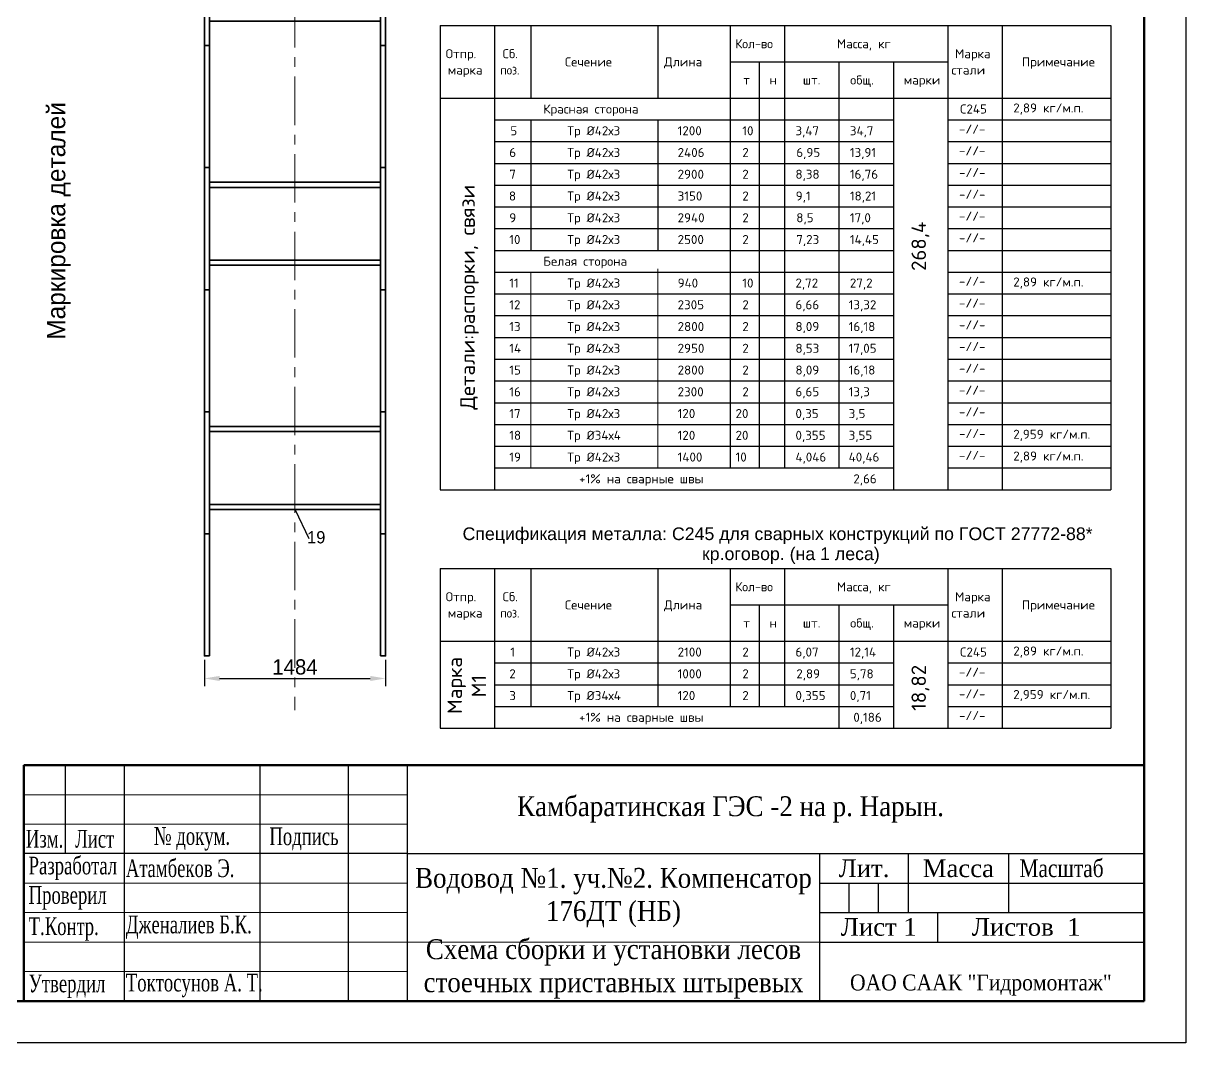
# Model space of a CAD drawing. Header units: millimetres. Extents: x 946422 to 966708, y -915950 to -901947.
# Drawn here: x 957185 to 966708, y -915950 to -907598 of the extents above; entities that cross this region are included whole.
import ezdxf
from ezdxf import colors
from ezdxf.entities.mleader import LeaderData, LeaderLine
from ezdxf.math import Vec2, Vec3

# ---------------------------------------------------------------- set-up
doc = ezdxf.new("R2010")
doc.units = ezdxf.units.MM
doc.header["$LTSCALE"] = 50
doc.linetypes.add('осевая', pattern=[50.8, 31.75, -6.35, 6.35, -6.35])
doc.styles.add('GOST 2.304', font='isocpeui.ttf')
doc.styles.add('rom', font='times.ttf')
doc.dimstyles.new('ISO-25', dxfattribs={"dimscale": 50, "dimtxt": 2.5, "dimasz": 2.5, "dimexe": 1.25, "dimexo": 0.625, "dimtad": 1, "dimtxsty": 'Standard', "dimcen": 2.5, "dimadec": 0, "dimazin": 0, "dimtfac": 1, "dimtmove": 0, "dimatfit": 3, "dimfxl": 0, "dimarcsym": 0})

# ---------------------------------------------------------------- blocks, each defined once
blk = doc.blocks.new('*D448')
at = {"color": 0, "lineweight": -2, "ltscale": 10000}
for p, q in [((958668.7, -912812.4), (958668.7, -913028)), ((960152.7, -912812.4), (960152.7, -913028)), ((958793.7, -912965.5), (960027.7, -912965.5))]:
    blk.add_line(p, q, dxfattribs=at)
at = {"color": 0, "lineweight": 0, "ltscale": 10000}
for points in [[(958793.7, -912944.7), (958793.7, -912986.3), (958668.7, -912965.5)], [(960027.7, -912944.7), (960027.7, -912986.3), (960152.7, -912965.5)]]:
    blk.add_solid(points, dxfattribs=at)
at = {"color": 0, "lineweight": 0, "ltscale": 10000, "insert": (959410.7, -912871.7), "char_height": 125, "attachment_point": 5}
blk.add_mtext('1484', dxfattribs=at)
blk = doc.blocks.new('Леса профиль')
at = {"lineweight": 35}
for points in [[(958710.7, -911781.2), (958668.7, -911781.2), (958668.7, -910781.2), (958710.7, -910781.2), (958710.7, -911781.2)], [(960110.7, -911781.2), (960152.7, -911781.2), (960152.7, -910781.2), (960110.7, -910781.2), (960110.7, -911781.2)], [(958710.7, -910901.2), (960110.7, -910901.2), (960110.7, -910943.2), (958710.7, -910943.2), (958710.7, -910901.2)], [(958710.7, -911539.2), (960110.7, -911539.2), (960110.7, -911581.2), (958710.7, -911581.2), (958710.7, -911539.2)]]:
    blk.add_lwpolyline(points, dxfattribs=at)

msp = doc.modelspace()

# ---------------------------------------------------------------- linework, layer by layer
for p, q in [((966708.072, -901947.219), (966708.072, -915949.643)), ((966708.072, -915949.643), (946421.596, -915949.643))]:
    msp.add_line(p, q)
at = {"lineweight": 50}
for p, q in [((966366.547, -902630.253), (966366.547, -915608.118)), ((966366.547, -915608.118), (946763.122, -915608.118))]:
    msp.add_line(p, q, dxfattribs=at)
at = {"color": 1, "linetype": 'осевая', "lineweight": 0, "ltscale": 0.25}
msp.add_line((959410.677, -904225.602), (959410.677, -913225.602), dxfattribs=at)
at = {"linetype": 'Continuous', "ltscale": 10, "extrusion": (1, 0, 0)}
for p, q in [((965203.63, -907617.604), (965203.63, -911419.204)), ((965203.63, -912066.055), (965203.63, -913372.855))]:
    msp.add_line(p, q, dxfattribs=at)
at = {"lineweight": 0, "ltscale": 10000}
for p, q in [((961342.63, -909637.204), (961342.63, -911241.004)), ((962382.13, -909609.979), (962382.13, -911241.004))]:
    msp.add_line(p, q, dxfattribs=at)
at = {"linetype": 'Continuous', "lineweight": 50}
for q in [(957190.279, -915608.118), (966366.547, -913676.272)]:
    msp.add_line((957190.279, -913676.272), q, dxfattribs=at)
at = {"linetype": 'Continuous', "lineweight": 25}
for p, q in [((957528.352, -913676.272), (957528.352, -914400.664)), ((958011.313, -913676.272), (958011.313, -915608.118)), ((959122.124, -913676.272), (959122.124, -915618.4)), ((959846.566, -913676.272), (959846.566, -915608.118)), ((960329.527, -913676.272), (960329.527, -915608.118)), ((960329.527, -914400.714), (966366.547, -914400.714)), ((963710.256, -915608.118), (963710.256, -914400.714)), ((964434.698, -914400.714), (964434.698, -914883.676)), ((965255.732, -914400.714), (965255.732, -914883.676)), ((963710.256, -914642.195), (966366.547, -914642.195)), ((963950.026, -914883.676), (963950.026, -914642.195)), ((964192.363, -914883.676), (964192.363, -914642.195)), ((963710.256, -914883.676), (966366.547, -914883.676)), ((964676.179, -915125.156), (964676.179, -914883.676)), ((963710.256, -915125.156), (966366.547, -915125.156)), ((966366.547, -915608.118), (960329.527, -915608.118))]:
    msp.add_line(p, q, dxfattribs=at)
at = {"linetype": 'Continuous', "lineweight": 0}
for p, q in [((960329.527, -913917.753), (957190.279, -913917.753)), ((960329.527, -914159.234), (957190.279, -914159.234)), ((960329.527, -914642.195), (957190.279, -914642.195)), ((960329.527, -914883.676), (957190.279, -914883.676)), ((963710.256, -915125.156), (957190.279, -915125.156)), ((960329.527, -915366.637), (957190.279, -915366.637))]:
    msp.add_line(p, q, dxfattribs=at)
at = {"linetype": 'Continuous'}
for p, q in [((960329.527, -914400.714), (957188.813, -914400.658)), ((960329.527, -915608.118), (957188.813, -915608.118))]:
    msp.add_line(p, q, dxfattribs=at)
at = {"linetype": 'Continuous', "ltscale": 10, "extrusion": (0, 1, 0)}
for points, elevation in [([(-960600.13, 0), (-966094.63, 0)], -907617.604), ([(-962976.13, 0), (-964758.13, 0)], -907914.604), ([(-960600.13, 0), (-966094.63, 0)], -908211.604), ([(-961045.63, 0), (-964312.63, 0)], -908389.804), ([(-964758.13, 0), (-966094.63, 0)], -908389.804), ([(-961045.63, 0), (-964312.63, 0)], -908568.004), ([(-964758.13, 0), (-966094.63, 0)], -908568.004), ([(-961045.63, 0), (-964312.63, 0)], -908746.204), ([(-964758.13, 0), (-966094.63, 0)], -908746.204), ([(-961045.63, 0), (-964312.63, 0)], -908924.404), ([(-964758.13, 0), (-966094.63, 0)], -908924.404), ([(-961045.63, 0), (-964312.63, 0)], -909102.604), ([(-964758.13, 0), (-966094.63, 0)], -909102.604), ([(-961045.63, 0), (-964312.63, 0)], -909280.804), ([(-964758.13, 0), (-966094.63, 0)], -909280.804), ([(-961045.63, 0), (-964312.63, 0)], -909459.004), ([(-964758.13, 0), (-966094.63, 0)], -909459.004), ([(-961045.63, 0), (-964312.63, 0)], -909637.204), ([(-964758.13, 0), (-966094.63, 0)], -909637.204), ([(-961045.63, 0), (-964312.63, 0)], -909815.404), ([(-964758.13, 0), (-966094.63, 0)], -909815.404), ([(-961045.63, 0), (-964312.63, 0)], -909993.604), ([(-964758.13, 0), (-966094.63, 0)], -909993.604), ([(-961045.63, 0), (-964312.63, 0)], -910171.804), ([(-964758.13, 0), (-966094.63, 0)], -910171.804), ([(-961045.63, 0), (-964312.63, 0)], -910350.004), ([(-964758.13, 0), (-966094.63, 0)], -910350.004), ([(-961045.63, 0), (-964312.63, 0)], -910528.204), ([(-964758.13, 0), (-966094.63, 0)], -910528.204), ([(-961045.63, 0), (-964312.63, 0)], -910706.404), ([(-964758.13, 0), (-966094.63, 0)], -910706.404), ([(-961045.63, 0), (-964312.63, 0)], -910884.604), ([(-964758.13, 0), (-966094.63, 0)], -910884.604), ([(-961045.63, 0), (-964312.63, 0)], -911062.804), ([(-964758.13, 0), (-966094.63, 0)], -911062.804), ([(-961045.63, 0), (-964312.63, 0)], -911241.004), ([(-964758.13, 0), (-966094.63, 0)], -911241.004), ([(-960600.13, 0), (-966094.63, 0)], -911419.204), ([(-960600.13, 0), (-966094.63, 0)], -912066.055), ([(-962976.13, 0), (-964758.13, 0)], -912363.055), ([(-960600.13, 0), (-966094.63, 0)], -912660.055), ([(-961045.63, 0), (-964312.63, 0)], -912838.255), ([(-964758.13, 0), (-966094.63, 0)], -912838.255), ([(-961045.63, 0), (-964312.63, 0)], -913016.455), ([(-964758.13, 0), (-966094.63, 0)], -913016.455), ([(-961045.63, 0), (-964312.63, 0)], -913194.655), ([(-964758.13, 0), (-966094.63, 0)], -913194.655), ([(-960600.13, 0), (-966094.63, 0)], -913372.855)]:
    msp.add_lwpolyline(points, dxfattribs=dict(at, elevation=elevation))
at = {"linetype": 'Continuous', "ltscale": 10, "extrusion": (1, 0, 0)}
for points, elevation in [([(-907617.604, 0), (-911419.204, 0)], 960600.13), ([(-907617.604, 0), (-911419.204, 0)], 961045.63), ([(-907617.604, 0), (-908211.604, 0)], 961342.63), ([(-907617.604, 0), (-908211.604, 0)], 962382.13), ([(-907617.604, 0), (-911241.004, 0)], 962976.13), ([(-907617.604, 0), (-911241.004, 0)], 963421.63), ([(-907617.604, 0), (-911419.204, 0)], 964758.13), ([(-907617.604, 0), (-911419.204, 0)], 966094.63), ([(-907914.604, 0), (-911241.004, 0)], 963213.73), ([(-907914.604, 0), (-911241.004, 0)], 963867.13), ([(-907914.604, 0), (-911419.204, 0)], 964312.63), ([(-908389.804, 0), (-909459.004, 0)], 961342.63), ([(-908389.804, 0), (-909459.004, 0)], 962382.13), ([(-912066.055, 0), (-913372.855, 0)], 960600.13), ([(-912066.055, 0), (-913372.855, 0)], 961045.63), ([(-912066.055, 0), (-912660.055, 0)], 961342.63), ([(-912066.055, 0), (-912660.055, 0)], 962382.13), ([(-912066.055, 0), (-913194.655, 0)], 962976.13), ([(-912066.055, 0), (-913194.655, 0)], 963421.63), ([(-912066.055, 0), (-913372.855, 0)], 964758.13), ([(-912066.055, 0), (-913372.855, 0)], 966094.63), ([(-912363.055, 0), (-913194.655, 0)], 963213.73), ([(-912363.055, 0), (-913372.855, 0)], 963867.13), ([(-912363.055, 0), (-913372.855, 0)], 964312.63), ([(-912660.055, 0), (-913194.655, 0)], 961342.63), ([(-912660.055, 0), (-913194.655, 0)], 962382.13)]:
    msp.add_lwpolyline(points, dxfattribs=dict(at, elevation=elevation))
at = {"color": 5, "lineweight": 35, "ltscale": 10000}
for points in [[(958710.677, -908781.159), (958668.677, -908781.159), (958668.677, -907781.159), (958710.677, -907781.159), (958710.677, -908781.159)], [(960110.677, -908781.159), (960152.677, -908781.159), (960152.677, -907781.159), (960110.677, -907781.159), (960110.677, -908781.159)], [(958710.677, -910781.159), (958668.677, -910781.159), (958668.677, -909781.159), (958710.677, -909781.159), (958710.677, -910781.159)], [(960110.677, -910781.159), (960152.677, -910781.159), (960152.677, -909781.159), (960110.677, -909781.159), (960110.677, -910781.159)], [(958710.677, -912781.159), (958668.677, -912781.159), (958668.677, -911781.159), (958710.677, -911781.159), (958710.677, -912781.159)], [(960110.677, -912781.159), (960152.677, -912781.159), (960152.677, -911781.159), (960110.677, -911781.159), (960110.677, -912781.159)]]:
    msp.add_lwpolyline(points, dxfattribs=at)

# ---------------------------------------------------------------- block references
at = {"lineweight": 0}
for p in [(0, 4000), (0, 2000), (0, 0)]:
    msp.add_blockref('Леса профиль', p, dxfattribs=at)

# ---------------------------------------------------------------- texts
at = {"linetype": 'Continuous', "ltscale": 10, "attachment_point": 1, "style": 'GOST 2.304'}
for s, insert, char_height, width in [('\\Fsimplex.shx;\\W0.9513513514;\\T1.0000000000;\\o\\lКол-во', (963018.354, -907728.979), 74.25, 481.01004), ('\\Fsimplex.shx;\\W1.0000000000;\\T1.0000000000;\\o\\lМасса, кг', (963849.409, -907728.979), 74.25, 636.42857), ('\\Fsimplex.shx;\\W1.0000000000;\\T1.0000000000;\\o\\lОтпр.', (960645.433, -907810.654), 74.25, 399.53571), ('\\Fsimplex.shx;\\W1.0000000000;\\T1.0000000000;\\o\\lСб.', (961112.007, -907810.654), 74.25, 226.28571), ('\\Fsimplex.shx;\\W1.0000000000;\\T1.0000000000;\\o\\lМарка', (964817.444, -907810.654), 74.25, 420.75), ('{\\Fsimplex|c204;\\W0.88073;поз\\Fsimplex|c0;.}', (961092.717, -907944.304), 74.25, 261.57798), ('\\Fsimplex.shx;\\W1.0000000000;\\T1.0000000000;\\o\\lСечение', (961621.821, -907877.479), 74.25, 540.96429), ('{\\Fsimplex|c204;Длина}', (962434.77, -907877.479), 74.25, 502.07143), ('\\Fsimplex.shx;\\W1.0000000000;\\T1.0000000000;\\o\\lПримечание', (965365.037, -907877.479), 74.25, 760.17857), ('\\Fsimplex.shx;\\W1.0000000000;\\T1.0000000000;\\o\\lмарка', (960663.156, -907944.304), 74.25, 413.67857), ('\\Fsimplex.shx;\\W1.0000000000;\\T1.0000000000;\\o\\lт', (963083.221, -908025.979), 74.25, 176.78571), ('\\Fsimplex.shx;\\W1.0000000000;\\T1.0000000000;\\o\\lн', (963298.546, -908025.979), 74.25, 144.96429), ('\\Fsimplex.shx;\\W1.0000000000;\\T1.0000000000;\\o\\lшт.', (963571.414, -908025.979), 74.25, 282.85714), ('\\Fsimplex.shx;\\W1.0000000000;\\T1.0000000000;\\o\\lобщ.', (963959.282, -908025.979), 74.25, 321.75), ('\\Fsimplex.shx;\\W1.0000000000;\\T1.0000000000;\\o\\lмарки', (964398.374, -908025.979), 74.25, 413.67857), ('\\Fsimplex.shx;\\W1.0000000000;\\T1.0000000000;\\o\\lстали', (964788.583, -907944.304), 74.25, 438.42857), ('{\\Fsimplex|c204;Красная сторона}', (961444.625, -908263.579), 74.25, 1055.8603), ('{\\Fsimplex|c204;С245}', (964859.705, -908263.579), 74.25, 342.96429), ('{\\Fsimplex|c204;2,89 кг/м.п.}', (965294.618, -908255.062), 74.25, 772.73045), ('\\Fsimplex.shx;\\W1.0000000000;\\T1.0000000000;\\o\\l-//-', (964850.942, -908427.636), 74.25, 403.07143), ('{\\Fsimplex|c204;5}', (961174.639, -908441.779), 74.25, 109.60714), ('{\\Fsimplex|c204;Тр\\Fsimplex|c0; %%C\\Fsimplex|c204;42х3}', (961641.486, -908441.779), 74.25, 618.75), ('{\\Fsimplex|c204;1200}', (962545.48, -908441.779), 74.25, 410.14286), ('{\\Fsimplex|c204;10}', (963075.439, -908441.779), 74.25, 109.60714), ('{\\Fsimplex|c204;3,47}', (963510.73, -908441.779), 74.25, 357.10714), ('{\\Fsimplex|c204;34,7}', (963956.23, -908441.779), 74.25, 357.10714), ('{\\Fsimplex|c204;6}', (961166.286, -908619.979), 74.25, 141.42857), ('{\\Fsimplex|c204;Тр\\Fsimplex|c0; %%C\\Fsimplex|c204;42х3}', (961641.486, -908619.979), 74.25, 618.75), ('{\\Fsimplex|c204;2406}', (962545.48, -908619.979), 74.25, 410.14286), ('{\\Fsimplex|c204;2}', (963075.439, -908619.979), 74.25, 109.60714), ('{\\Fsimplex|c204;6,95}', (963517.603, -908619.979), 74.25, 318.21429), ('{\\Fsimplex|c204;13,91}', (963956.23, -908619.979), 74.25, 357.10714), ('\\Fsimplex.shx;\\W1.0000000000;\\T1.0000000000;\\o\\l-//-', (964850.942, -908605.836), 74.25, 403.07143), ('{\\Fsimplex|c204;7}', (961166.286, -908798.179), 74.25, 141.42857), ('{\\Fsimplex|c204;Тр\\Fsimplex|c0; %%C\\Fsimplex|c204;42х3}', (961641.486, -908798.179), 74.25, 618.75), ('{\\Fsimplex|c204;2900}', (962545.48, -908798.179), 74.25, 410.14286), ('{\\Fsimplex|c204;2}', (963075.439, -908798.179), 74.25, 109.60714), ('{\\Fsimplex|c204;8,38}', (963510.73, -908798.179), 74.25, 357.10714), ('{\\Fsimplex|c204;16,76}', (963956.23, -908798.179), 74.25, 357.10714), ('\\Fsimplex.shx;\\W1.0000000000;\\T1.0000000000;\\o\\l-//-', (964850.942, -908784.036), 74.25, 403.07143), ('{\\Fsimplex|c204;8}', (961163.502, -908976.379), 74.25, 144.96429), ('{\\Fsimplex|c204;Тр\\Fsimplex|c0; %%C\\Fsimplex|c204;42х3}', (961641.486, -908976.379), 74.25, 618.75), ('{\\Fsimplex|c204;3150}', (962545.48, -908976.379), 74.25, 410.14286), ('{\\Fsimplex|c204;2}', (963075.439, -908976.379), 74.25, 109.60714), ('{\\Fsimplex|c204;9,1}', (963512.41, -908976.379), 74.25, 357.10714), ('{\\Fsimplex|c204;18,21}', (963956.23, -908976.379), 74.25, 357.10714), ('\\Fsimplex.shx;\\W1.0000000000;\\T1.0000000000;\\o\\l-//-', (964850.942, -908962.236), 74.25, 403.07143), ('{\\Fsimplex|c204;9}', (961166.286, -909154.579), 74.25, 141.42857), ('{\\Fsimplex|c204;Тр\\Fsimplex|c0; %%C\\Fsimplex|c204;42х3}', (961641.486, -909154.579), 74.25, 618.75), ('{\\Fsimplex|c204;2940}', (962545.48, -909154.579), 74.25, 410.14286), ('{\\Fsimplex|c204;2}', (963075.439, -909154.579), 74.25, 109.60714), ('{\\Fsimplex|c204;8,5}', (963517.603, -909154.579), 74.25, 318.21429), ('{\\Fsimplex|c204;17,0}', (963956.23, -909154.579), 74.25, 357.10714), ('\\Fsimplex.shx;\\W1.0000000000;\\T1.0000000000;\\o\\l-//-', (964850.942, -909140.436), 74.25, 403.07143), ('{\\Fsimplex|c204;10}', (961166.286, -909332.779), 74.25, 137.89286), ('{\\Fsimplex|c204;Тр\\Fsimplex|c0; %%C\\Fsimplex|c204;42х3}', (961641.486, -909332.779), 74.25, 618.75), ('{\\Fsimplex|c204;2500}', (962545.48, -909332.779), 74.25, 410.14286), ('{\\Fsimplex|c204;2}', (963075.439, -909332.779), 74.25, 109.60714), ('{\\Fsimplex|c204;7,23}', (963517.603, -909332.779), 74.25, 318.21429), ('{\\Fsimplex|c204;14,45}', (963956.23, -909332.779), 74.25, 357.10714), ('\\Fsimplex.shx;\\W1.0000000000;\\T1.0000000000;\\o\\l-//-', (964850.942, -909318.636), 74.25, 403.07143), ('{\\Fsimplex|c204;Белая сторона}', (961444.625, -909510.979), 74.25, 1055.8603), ('{\\Fsimplex|c204;11}', (961166.286, -909689.179), 74.25, 137.89286), ('{\\Fsimplex|c204;Тр\\Fsimplex|c0; %%C\\Fsimplex|c204;42х3}', (961641.486, -909689.179), 74.25, 618.75), ('{\\Fsimplex|c204;940}', (962545.48, -909689.179), 74.25, 410.14286), ('{\\Fsimplex|c204;10}', (963075.439, -909689.179), 74.25, 109.60714), ('{\\Fsimplex|c204;2,72}', (963510.73, -909689.179), 74.25, 357.10714), ('{\\Fsimplex|c204;27,2}', (963956.23, -909689.179), 74.25, 357.10714), ('\\Fsimplex.shx;\\W1.0000000000;\\T1.0000000000;\\o\\l-//-', (964850.942, -909675.036), 74.25, 403.07143), ('{\\Fsimplex|c204;2,89 кг/м.п.}', (965294.618, -909680.662), 74.25, 772.73045), ('\\Fsimplex.shx;\\W1.0000000000;\\T1.0000000000;\\o\\l-//-', (964850.942, -909853.236), 74.25, 403.07143), ('{\\Fsimplex|c204;12}', (961166.286, -909867.379), 74.25, 137.89286), ('{\\Fsimplex|c204;Тр\\Fsimplex|c0; %%C\\Fsimplex|c204;42х3}', (961641.486, -909867.379), 74.25, 618.75), ('{\\Fsimplex|c204;2305}', (962545.48, -909867.379), 74.25, 410.14286), ('{\\Fsimplex|c204;2}', (963075.439, -909867.379), 74.25, 109.60714), ('{\\Fsimplex|c204;6,66}', (963510.73, -909867.379), 74.25, 357.10714), ('{\\Fsimplex|c204;13,32}', (963946.546, -909867.379), 74.25, 304.07143), ('{\\Fsimplex|c204;13}', (961166.286, -910045.579), 74.25, 137.89286), ('{\\Fsimplex|c204;Тр\\Fsimplex|c0; %%C\\Fsimplex|c204;42х3}', (961641.486, -910045.579), 74.25, 618.75), ('{\\Fsimplex|c204;2800}', (962545.48, -910045.579), 74.25, 410.14286), ('{\\Fsimplex|c204;2}', (963075.439, -910045.579), 74.25, 109.60714), ('{\\Fsimplex|c204;8,09}', (963510.73, -910045.579), 74.25, 357.10714), ('{\\Fsimplex|c204;16,18}', (963946.546, -910045.579), 74.25, 304.07143), ('\\Fsimplex.shx;\\W1.0000000000;\\T1.0000000000;\\o\\l-//-', (964850.942, -910031.436), 74.25, 403.07143), ('{\\Fsimplex|c204;14}', (961166.286, -910223.779), 74.25, 137.89286), ('{\\Fsimplex|c204;Тр\\Fsimplex|c0; %%C\\Fsimplex|c204;42х3}', (961641.486, -910223.779), 74.25, 618.75), ('{\\Fsimplex|c204;2950}', (962545.48, -910223.779), 74.25, 410.14286), ('{\\Fsimplex|c204;2}', (963075.439, -910223.779), 74.25, 109.60714), ('{\\Fsimplex|c204;8,53}', (963510.73, -910223.779), 74.25, 357.10714), ('{\\Fsimplex|c204;17,05}', (963946.546, -910223.779), 74.25, 304.07143), ('\\Fsimplex.shx;\\W1.0000000000;\\T1.0000000000;\\o\\l-//-', (964850.942, -910209.636), 74.25, 403.07143), ('{\\Fsimplex|c204;15}', (961166.286, -910401.979), 74.25, 137.89286), ('{\\Fsimplex|c204;Тр\\Fsimplex|c0; %%C\\Fsimplex|c204;42х3}', (961641.486, -910401.979), 74.25, 618.75), ('{\\Fsimplex|c204;2800}', (962545.48, -910401.979), 74.25, 410.14286), ('{\\Fsimplex|c204;2}', (963075.439, -910401.979), 74.25, 109.60714), ('{\\Fsimplex|c204;8,09}', (963510.73, -910401.979), 74.25, 357.10714), ('{\\Fsimplex|c204;16,18}', (963946.546, -910401.979), 74.25, 304.07143), ('\\Fsimplex.shx;\\W1.0000000000;\\T1.0000000000;\\o\\l-//-', (964850.942, -910387.836), 74.25, 403.07143), ('{\\Fsimplex|c204;16}', (961166.286, -910580.179), 74.25, 137.89286), ('{\\Fsimplex|c204;Тр\\Fsimplex|c0; %%C\\Fsimplex|c204;42х3}', (961641.486, -910580.179), 74.25, 618.75), ('{\\Fsimplex|c204;2300}', (962545.48, -910580.179), 74.25, 410.14286), ('{\\Fsimplex|c204;2}', (963075.439, -910580.179), 74.25, 109.60714), ('{\\Fsimplex|c204;6,65}', (963510.73, -910580.179), 74.25, 357.10714), ('{\\Fsimplex|c204;13,3}', (963946.546, -910580.179), 74.25, 304.07143), ('\\Fsimplex.shx;\\W1.0000000000;\\T1.0000000000;\\o\\l-//-', (964850.942, -910566.036), 74.25, 403.07143), ('{\\Fsimplex|c204;17}', (961166.286, -910758.379), 74.25, 137.89286), ('{\\Fsimplex|c204;Тр\\Fsimplex|c0; %%C\\Fsimplex|c204;42х3}', (961641.486, -910758.379), 74.25, 618.75), ('{\\Fsimplex|c204;120}', (962545.48, -910758.379), 74.25, 410.14286), ('{\\Fsimplex|c204;20}', (963019.828, -910758.379), 74.25, 109.60714), ('{\\Fsimplex|c204;0,35}', (963510.73, -910758.379), 74.25, 357.10714), ('{\\Fsimplex|c204;3,5}', (963946.546, -910758.379), 74.25, 304.07143), ('\\Fsimplex.shx;\\W1.0000000000;\\T1.0000000000;\\o\\l-//-', (964850.942, -910744.236), 74.25, 403.07143), ('{\\Fsimplex|c204;18}', (961166.286, -910936.579), 74.25, 137.89286), ('{\\Fsimplex|c204;Тр\\Fsimplex|c0; %%C\\Fsimplex|c204;34х4}', (961641.486, -910936.579), 74.25, 618.75), ('{\\Fsimplex|c204;120}', (962545.48, -910936.579), 74.25, 410.14286), ('{\\Fsimplex|c204;20}', (963019.828, -910936.579), 74.25, 109.60714), ('{\\Fsimplex|c204;0,355}', (963510.73, -910936.579), 74.25, 357.10714), ('{\\Fsimplex|c204;3,55}', (963946.546, -910936.579), 74.25, 304.07143), ('\\Fsimplex.shx;\\W1.0000000000;\\T1.0000000000;\\o\\l-//-', (964850.942, -910922.436), 74.25, 403.07143), ('{\\Fsimplex|c204;2,959 кг/м.п.}', (965294.618, -910928.062), 74.25, 772.73045), ('{\\Fsimplex|c204;19}', (961166.286, -911114.779), 74.25, 137.89286), ('{\\Fsimplex|c204;Тр\\Fsimplex|c0; %%C\\Fsimplex|c204;42х3}', (961641.486, -911114.779), 74.25, 618.75), ('{\\Fsimplex|c204;1400}', (962545.48, -911114.779), 74.25, 410.14286), ('{\\Fsimplex|c204;10}', (963019.828, -911114.779), 74.25, 109.60714), ('{\\Fsimplex|c204;4,046}', (963510.73, -911114.779), 74.25, 357.10714), ('{\\Fsimplex|c204;40,46}', (963946.546, -911114.779), 74.25, 304.07143), ('\\Fsimplex.shx;\\W1.0000000000;\\T1.0000000000;\\o\\l-//-', (964850.942, -911100.636), 74.25, 403.07143), ('{\\Fsimplex|c204;2,89 кг/м.п.}', (965294.618, -911106.262), 74.25, 772.73045), ('\\Fsimplex.shx;\\W1.0000000000;\\T1.0000000000;\\o\\l+1% на сварные швы', (961738.011, -911292.979), 74.25, 1361.25), ('{\\Fsimplex|c204;2,66}', (963985.002, -911292.979), 74.25, 304.07143), ('{\\fArial|b0|i0|c204|p34;Спецификация\\fArial|b0|i0|c0|p34; \\fArial|b0|i0|c204|p34;металла\\fArial|b0|i0|c0|p34;: \\fArial|b0|i0|c204|p34;С\\fArial|b0|i0|c0|p34;245 \\fArial|b0|i0|c204|p34;для\\fArial|b0|i0|c0|p34; \\fArial|b0|i0|c204|p34;сварных\\fArial|b0|i0|c0|p34; \\fArial|b0|i0|c204|p34;конструкций\\fArial|b0|i0|c0|p34; \\fArial|b0|i0|c204|p34;по\\fArial|b0|i0|c0|p34; \\fArial|b0|i0|c204|p34;ГОСТ\\fArial|b0|i0|c0|p34; 27772-88*}', (960783.527, -911728.217), 103.95, 5424.9731), ('{\\fArial|b0|i0|c204|p34;кр.оговор\\fArial|b0|i0|c0|p34;.\\fArial|b0|i0|c204|p34; (на 1 леса)}', (962744.903, -911892.067), 103.95, 1951.86602), ('\\Fsimplex.shx;\\W0.9513513514;\\T1.0000000000;\\o\\lКол-во', (963018.354, -912177.43), 74.25, 481.01004), ('\\Fsimplex.shx;\\W1.0000000000;\\T1.0000000000;\\o\\lМасса, кг', (963849.409, -912177.43), 74.25, 636.42857), ('\\Fsimplex.shx;\\W1.0000000000;\\T1.0000000000;\\o\\lОтпр.', (960645.433, -912259.105), 74.25, 399.53571), ('\\Fsimplex.shx;\\W1.0000000000;\\T1.0000000000;\\o\\lСб.', (961112.007, -912259.105), 74.25, 226.28571), ('\\Fsimplex.shx;\\W1.0000000000;\\T1.0000000000;\\o\\lСечение', (961621.821, -912325.93), 74.25, 540.96429), ('{\\Fsimplex|c204;Длина}', (962434.77, -912325.93), 74.25, 502.07143), ('\\Fsimplex.shx;\\W1.0000000000;\\T1.0000000000;\\o\\lМарка', (964817.444, -912259.105), 74.25, 420.75), ('\\Fsimplex.shx;\\W1.0000000000;\\T1.0000000000;\\o\\lПримечание', (965365.037, -912325.93), 74.25, 760.17857), ('\\Fsimplex.shx;\\W1.0000000000;\\T1.0000000000;\\o\\lмарка', (960663.156, -912392.755), 74.25, 413.67857), ('{\\Fsimplex|c204;\\W0.88073;поз\\Fsimplex|c0;.}', (961092.717, -912392.755), 74.25, 261.57798), ('\\Fsimplex.shx;\\W1.0000000000;\\T1.0000000000;\\o\\lстали', (964788.583, -912392.755), 74.25, 438.42857), ('\\Fsimplex.shx;\\W1.0000000000;\\T1.0000000000;\\o\\lт', (963083.221, -912474.43), 74.25, 176.78571), ('\\Fsimplex.shx;\\W1.0000000000;\\T1.0000000000;\\o\\lн', (963298.546, -912474.43), 74.25, 144.96429), ('\\Fsimplex.shx;\\W1.0000000000;\\T1.0000000000;\\o\\lшт.', (963571.414, -912474.43), 74.25, 282.85714), ('\\Fsimplex.shx;\\W1.0000000000;\\T1.0000000000;\\o\\lобщ.', (963959.282, -912474.43), 74.25, 321.75), ('\\Fsimplex.shx;\\W1.0000000000;\\T1.0000000000;\\o\\lмарки', (964398.374, -912474.43), 74.25, 413.67857), ('{\\Fsimplex|c0;1}', (961174.639, -912712.03), 74.25, 109.60714), ('{\\Fsimplex|c204;Тр\\Fsimplex|c0; %%C\\Fsimplex|c204;42х3}', (961641.486, -912712.03), 74.25, 618.75), ('{\\Fsimplex|c204;2100}', (962545.48, -912712.03), 74.25, 410.14286), ('{\\Fsimplex|c204;2}', (963075.439, -912712.03), 74.25, 109.60714), ('{\\Fsimplex|c204;6,07}', (963510.73, -912712.03), 74.25, 357.10714), ('{\\Fsimplex|c204;12,14}', (963956.23, -912712.03), 74.25, 357.10714), ('{\\Fsimplex|c204;С245}', (964859.705, -912712.03), 74.25, 342.96429), ('{\\Fsimplex|c204;2,89 кг/м.п.}', (965294.618, -912703.513), 74.25, 772.73045), ('\\Fsimplex.shx;\\W1.0000000000;\\T1.0000000000;\\o\\l2', (961166.286, -912890.23), 74.25, 141.42857), ('{\\Fsimplex|c204;Тр\\Fsimplex|c0; %%C\\Fsimplex|c204;42х3}', (961641.486, -912890.23), 74.25, 618.75), ('{\\Fsimplex|c204;1000}', (962545.48, -912890.23), 74.25, 410.14286), ('{\\Fsimplex|c204;2}', (963075.439, -912890.23), 74.25, 109.60714), ('{\\Fsimplex|c204;2,89}', (963517.603, -912890.23), 74.25, 318.21429), ('{\\Fsimplex|c204;5,78}', (963956.23, -912890.23), 74.25, 357.10714), ('\\Fsimplex.shx;\\W1.0000000000;\\T1.0000000000;\\o\\l-//-', (964850.942, -912876.087), 74.25, 403.07143), ('\\Fsimplex.shx;\\W1.0000000000;\\T1.0000000000;\\o\\l3', (961166.286, -913068.43), 74.25, 141.42857), ('{\\Fsimplex|c204;Тр\\Fsimplex|c0; %%C\\Fsimplex|c204;34х4}', (961641.486, -913068.43), 74.25, 618.75), ('{\\Fsimplex|c204;120}', (962545.48, -913068.43), 74.25, 410.14286), ('{\\Fsimplex|c204;2}', (963075.439, -913068.43), 74.25, 109.60714), ('{\\Fsimplex|c204;0,355}', (963510.73, -913068.43), 74.25, 357.10714), ('{\\Fsimplex|c204;0,71}', (963956.23, -913068.43), 74.25, 357.10714), ('\\Fsimplex.shx;\\W1.0000000000;\\T1.0000000000;\\o\\l-//-', (964850.942, -913054.287), 74.25, 403.07143), ('{\\Fsimplex|c204;2,959 кг/м.п.}', (965294.618, -913059.913), 74.25, 772.73045), ('\\Fsimplex.shx;\\W1.0000000000;\\T1.0000000000;\\o\\l+1% на сварные швы', (961738.011, -913246.63), 74.25, 1361.25), ('{\\Fsimplex|c204;0,186}', (963985.002, -913246.63), 74.25, 304.07143), ('\\Fsimplex.shx;\\W1.0000000000;\\T1.0000000000;\\o\\l-//-', (964850.942, -913232.487), 74.25, 403.07143)]:
    msp.add_mtext(s, dxfattribs=dict(at, insert=insert, char_height=char_height, width=width))
at = {"lineweight": 0, "ltscale": 10000, "insert": (957379.127, -910191.418), "char_height": 150, "width": 3042.97938, "attachment_point": 1, "rotation": 90}
msp.add_mtext('Маркировка деталей', dxfattribs=at)
at = {"linetype": 'Continuous', "ltscale": 10, "char_height": 118.8, "attachment_point": 1, "rotation": 90, "style": 'GOST 2.304'}
for s, insert, width in [('{\\Fsimplex|c204;Детали:распорки, связи}', (960765.45, -910762.833), 2601.04101), ('{\\Fsimplex|c204;268,4}', (964461.13, -909626.941), 468.86087), ('{\\Fsimplex|c204;\\W0.26713; \\W1;Марка \\P{\\W2.0566; }М1}', (960660.1, -913282.647), 583.53892), ('{\\Fsimplex|c204;18,82}', (964461.13, -913230.163), 468.86087)]:
    msp.add_mtext(s, dxfattribs=dict(at, insert=insert, width=width))
at = {"linetype": 'Continuous', "style": 'rom'}
for s, insert, char_height, width, attachment_point in [('\\W0.9;{\\fTimes New Roman|b0|i0|c204|p18;Камбаратинская ГЭС -2 на р. Нарын.}', (962978.762, -914038.493), 162.60009, 4953.6117, 5), ('{\\fTimes New Roman|b0|i0|c204|p18;\\W0.7;Изм.}', (957359.324, -914279.933), 144.88839, 338.0729, 5), ('{\\fTimes New Roman|b0|i0|c204|p18;\\W0.7;Лист}', (957769.841, -914279.933), 144.88839, 482.96129, 5), ('{\\fTimes New Roman|b0|i0|c204|p18;\\W0.7;№ докум.}', (958566.727, -914279.933), 144.88839, 1110.81096, 5), ('{\\fTimes New Roman|b0|i0|c204|p18;\\W0.7;Подпись}', (959484.354, -914279.933), 144.88839, 724.44193, 5), ('{\\W0.7;Разработал}', (957228.706, -914521.413), 144.88839, 782.61525, 4), ('{\\W0.7;Атамбеков Э.}', (958025.02, -914521.392), 144.88839, 1072.39202, 4), ('{\\W0.9;Водовод №1. уч.№2. Компенсатор 176ДТ (НБ)}', (962019.892, -914761.236), 162.60009, 3380.72901, 5), ('{\\fTimes New Roman|b0|i0|c204|p18;Лит.}', (964072.477, -914521.455), 144.88839, 724.44193, 5), ('{\\fTimes New Roman|b0|i0|c204|p18;Масса}', (964845.215, -914521.455), 144.88839, 821.03419, 5), ('{\\fTimes New Roman|b0|i0|c204|p18;\\W0.8;Масштаб}', (965690.397, -914521.455), 144.88839, 869.33032, 5), ('{\\fTimes New Roman|b0|i0|c204|p18;\\W0.7;Проверил}', (957228.706, -914762.894), 144.88839, 782.61525, 4), ('{\\W0.7;Дженалиев Б.К.}', (958025.02, -915004.374), 144.88839, 1072.39202, 4), ('Лист 1 ', (964193.217, -915001.951), 144.8884, 965.92258, 5), ('Листов  1', (965400.621, -915001.951), 144.8884, 1448.88386, 5), ('{\\W0.9;Схема сборки и установки лесов стоечных приставных штыревых}', (962019.892, -915345.074), 162.60009, 3380.72901, 5), ('{\\W0.7;Токтосунов А. Т.}', (958025.02, -915480.856), 144.88839, 1120.75791, 4), ('\\W0.7;{\\fTimes New Roman|b0|i0|c204|p18;Утвердил}', (957228.706, -915487.336), 144.88839, 782.61525, 4), ('{\\H0.6733x;\\W0.9;ОАО СААК "Гидромонтаж"\\H1.485x; }', (965029.504, -915477.146), 193.18452, 2614.52272, 5)]:
    msp.add_mtext(s, dxfattribs=dict(at, insert=insert, char_height=char_height, width=width, attachment_point=attachment_point))
at = {"linetype": 'Continuous', "insert": (957228.817, -915018.514), "char_height": 144.88839, "attachment_point": 4, "style": 'rom'}
msp.add_mtext('{\\W0.7;Т.Контр.}', dxfattribs=at)

# ---------------------------------------------------------------- dimensions: what is measured, and where the dimension line sits
at = {"lineweight": 0, "ltscale": 10000}
dim = msp.add_linear_dim(base=(960152.677, -912965.486), p1=(958668.677, -912781.159), p2=(960152.677, -912781.159), dimstyle='ISO-25', override={"dimfxl": 0.18}, dxfattribs=at)
dim.commit()
dim.dimension.update_dxf_attribs({"geometry": '*D448', "text_midpoint": (959410.677, -912871.736)})

# ---------------------------------------------------------------- leaders
ml = msp.add_multileader_mtext('Standard', dxfattribs=at)
ml.set_content('19', color=256)
ml.set_leader_properties()
ml.build(insert=Vec2(0, 0))
ml.multileader.update_dxf_attribs({"text_right_attachment_type": 6, "dogleg_length": 0.36})
ctx = ml.context
ctx.base_point, ctx.char_height, ctx.plane_origin = Vec3(959524.202, -911818.915), 100, Vec3(959410.677, -911628.94)
ctx.right_attachment, ctx.text_align_type = 6, 2
notes = []
notes.append((ctx, [(1, (1, 1, 0), (959523.842, -911818.915), (1, 0), 0.36, [(0, [(959410.677, -911581.159)], 0, [])])]))
ctx.mtext.insert, ctx.mtext.alignment, ctx.mtext.flow_direction = Vec3(959659.535, -911758.915), 3, 5
for ctx, leaders in notes:
    for number, flags, end, landing, length, lines in leaders:
        leader = LeaderData()
        leader.index, (leader.has_last_leader_line, leader.has_dogleg_vector, leader.attachment_direction) = number, flags
        leader.last_leader_point, leader.dogleg_vector, leader.dogleg_length = Vec3(end), Vec3(landing), length
        for number, points, colour, breaks in lines:
            line = LeaderLine()
            line.index, line.vertices, line.color, line.breaks = number, Vec3.list(points), colors.encode_raw_color(colour), breaks
            leader.lines.append(line)
        ctx.leaders.append(leader)

doc.saveas('drawing.dxf')
